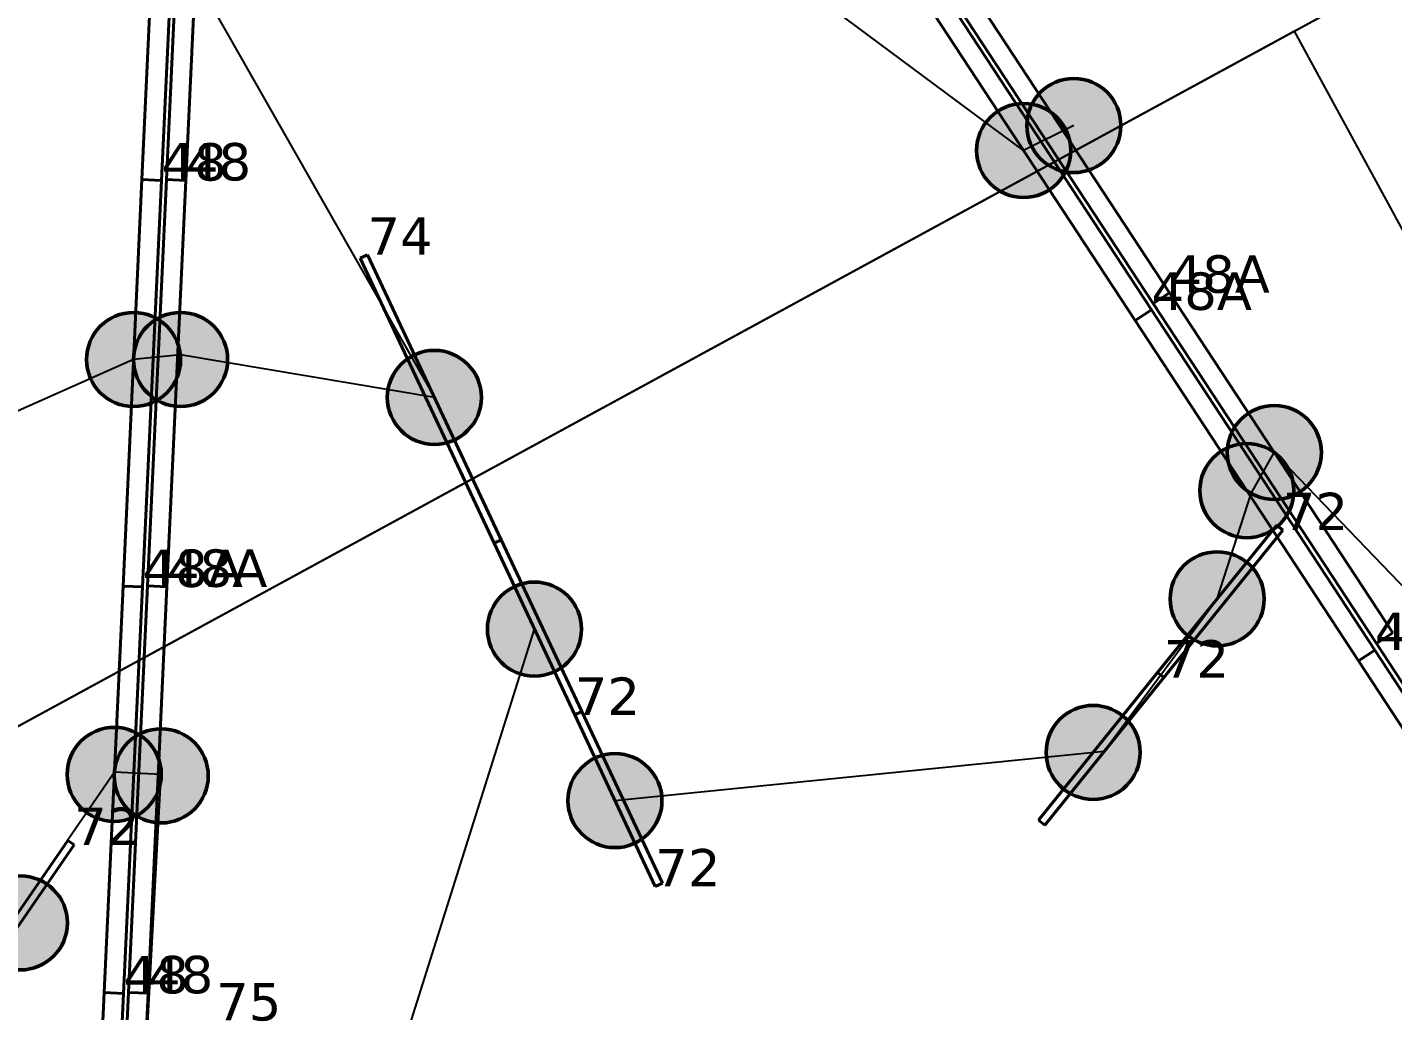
# Model space of a CAD drawing. Header units: millimetres. Extents: x -243740 to 150609, y -473655 to -165121.
# Drawn here: x 35170 to 41740, y -381309 to -376576 of the extents above; entities that cross this region are included whole.
import ezdxf

# ---------------------------------------------------------------- set-up
doc = ezdxf.new("R2010")
doc.units = ezdxf.units.MM
doc.linetypes.add('Штрих', pattern=[6.35, 3.175, -3.175])
for name, color, linetype in [('_Гр.ЩД-1C.10.4.I6.4', 6, 'Continuous'), ('_Гр.ЩД-1C.10.4.I6.5', 6, 'Continuous'), ('_Гр.ЩД-1C.10.4.I6.6', 6, 'Continuous'), ('_Гр.ЩД-1C.10.4.I7.1', 6, 'Continuous'), ('_Гр.ЩД-1C.10.4.I7.2', 6, 'Continuous'), ('Вставка', 252, 'Continuous')]:
    doc.layers.add(name, color=color, linetype=linetype)
for name, color, linetype, lineweight in [('_освещение_dali', 3, 'Continuous', 50), ('A-ANNO-DIMS', 7, 'Continuous', 9), ('DLX_FL1_LUM 122', 1, 'Continuous', 40), ('DLX_FL1_LUM 222', 5, 'Continuous', 40), ('DLX_LUM 12', 5, 'Continuous', 40), ('DLX_LUM 9', 5, 'Continuous', 40), ('АР_монолит', 252, 'Continuous', 50)]:
    doc.layers.add(name, color=color, linetype=linetype, lineweight=lineweight)
doc.styles.add('GOST 2.304', font='')
doc.styles.add('TableTextStyle', font='')
doc.styles.get('GOST 2.304').set_extended_font_data('GOST Common')
doc.styles.get('TableTextStyle').set_extended_font_data('VERDANA.TTF')
doc.linetypes.add('Truba', pattern='A,3e-05,[4,MSH_7,S=1,R=0,X=0,Y=0],-3.022072', length=3.022102)
doc.dimstyles.new('М-200', dxfattribs={"dimtxt": 400, "dimasz": 160, "dimexe": 200, "dimexo": 400, "dimgap": 50, "dimtad": 1, "dimdec": 0, "dimzin": 0, "dimdsep": 46, "dimtxsty": 'GOST 2.304', "dimblk": 'ARCHTICK', "dimcen": 180, "dimdle": 200, "dimadec": 0, "dimazin": 0, "dimtfac": 1, "dimtdec": 0, "dimtmove": 1, "dimatfit": 0, "dimfxl": 1, "dimtolj": 1, "dimtzin": 0, "dimarcsym": 0})

# ---------------------------------------------------------------- blocks, each defined once
blk = doc.blocks.new('_ArchTick')
at = {"color": 0, "linetype": 'ByBlock', "const_width": 0.15}
blk.add_lwpolyline([(-0.5, -0.5), (0.5, 0.5)], dxfattribs=at)
blk = doc.blocks.new('*D46')
at = {"layer": 'A-ANNO-DIMS', "color": 0, "lineweight": -2, "transparency": 16777216}
blk.add_arc((-165703.8, -113309.3), 107894.2, 269.999998, 325.999999, dxfattribs=at)
at = {"layer": 'Defpoints', "color": 0, "lineweight": 30, "transparency": 16777216}
for p in [(-165703.8, -113309.3), (-165703.8, -113309.3), (-75741.3, -173989.8), (-131171, -215527.9), (-165703.8, -221903.3)]:
    blk.add_point(p, dxfattribs=at)
at = {"layer": 'A-ANNO-DIMS', "color": 0, "lineweight": -2, "transparency": 16777216, "xscale": 160, "yscale": 160, "zscale": 160}
for p, rotation in [((-76255.4, -173643), 55.99999895826774), ((-165703.8, -221203.5), 179.9999981265246)]:
    blk.add_blockref('_ArchTick', p, dxfattribs=dict(at, rotation=rotation))
at = {"layer": 'A-ANNO-DIMS', "color": 0, "transparency": 16777216, "insert": (-114299.5, -207822), "char_height": 400, "attachment_point": 5, "rotation": 28.54122, "style": 'GOST 2.304'}
blk.add_mtext('\\A1;56,0%%D', dxfattribs=at)
blk = doc.blocks.new('A$Caabd1818')
at = {"layer": 'DLX_FL1_LUM 122'}
for points in [[(36618.1, 19616.8, 0), (36696.7, 19668.3, 0)], [(36696.7, 19668.3, 0), (36618.1, 19616.8, 0)], [(36696.7, 19668.3, 0), (36618.1, 19616.8, 0)], [(36618.1, 19616.8, 0), (36696.7, 19668.3, 0)], [(36696.7, 19668.3, 0), (36696.7, 19668.3, 0)], [(36696.7, 19668.3, 0), (37770.7, 18031.2, 0)], [(37770.7, 18031.2, 0), (36696.7, 19668.3, 0)], [(36696.7, 19668.3, 0), (36696.7, 19668.3, 0)], [(37770.7, 18031.2, 0), (36696.7, 19668.3, 0)], [(36696.7, 19668.3, 0), (37770.7, 18031.2, 0)], [(36531.8, 19534.3, 0), (36610.4, 19585.9, 0)], [(36610.4, 19585.9, 0), (36531.8, 19534.3, 0)], [(36610.4, 19585.9, 0), (36531.8, 19534.3, 0)], [(36531.8, 19534.3, 0), (36610.4, 19585.9, 0)], [(36610.4, 19585.9, 0), (36610.4, 19585.9, 0)], [(36610.4, 19585.9, 0), (37684.4, 17948.8, 0)], [(37684.4, 17948.8, 0), (36610.4, 19585.9, 0)], [(36610.4, 19585.9, 0), (36610.4, 19585.9, 0)], [(37684.4, 17948.8, 0), (36610.4, 19585.9, 0)], [(36610.4, 19585.9, 0), (37684.4, 17948.8, 0)], [(37692.1, 17979.6, 0), (36618.1, 19616.8, 0)], [(36618.1, 19616.8, 0), (36618.1, 19616.8, 0)], [(36618.1, 19616.8, 0), (37692.1, 17979.6, 0)], [(36618.1, 19616.8, 0), (36618.1, 19616.8, 0)], [(36618.1, 19616.8, 0), (37692.1, 17979.6, 0)], [(37692.1, 17979.6, 0), (36618.1, 19616.8, 0)], [(37605.9, 17897.2, 0), (36531.8, 19534.3, 0)], [(36531.8, 19534.3, 0), (36531.8, 19534.3, 0)], [(36531.8, 19534.3, 0), (37605.9, 17897.2, 0)], [(36531.8, 19534.3, 0), (36531.8, 19534.3, 0)], [(36531.8, 19534.3, 0), (37605.9, 17897.2, 0)], [(37605.9, 17897.2, 0), (36531.8, 19534.3, 0)], [(31569.6, 16300.7, 0), (31660.7, 18256.6, 0)], [(31660.7, 18256.6, 0), (31569.6, 16300.7, 0)], [(31660.7, 18256.6, 0), (31569.6, 16300.7, 0)], [(31569.6, 16300.7, 0), (31660.7, 18256.6, 0)], [(31660.7, 18256.6, 0), (31660.7, 18256.6, 0)], [(31660.7, 18256.6, 0), (31754.6, 18252.2, 0)], [(31754.6, 18252.2, 0), (31660.7, 18256.6, 0)], [(31660.7, 18256.6, 0), (31660.7, 18256.6, 0)], [(31754.6, 18252.2, 0), (31660.7, 18256.6, 0)], [(31660.7, 18256.6, 0), (31754.6, 18252.2, 0)], [(31754.6, 18252.2, 0), (31663.5, 16296.4, 0)], [(31663.5, 16296.4, 0), (31754.6, 18252.2, 0)], [(31663.5, 16296.4, 0), (31754.6, 18252.2, 0)], [(31754.6, 18252.2, 0), (31663.5, 16296.4, 0)], [(31687.3, 16301.3, 0), (31778.4, 18257.2, 0)], [(31778.4, 18257.2, 0), (31687.3, 16301.3, 0)], [(31778.4, 18257.2, 0), (31687.3, 16301.3, 0)], [(31687.3, 16301.3, 0), (31778.4, 18257.2, 0)], [(31754.6, 18252.2, 0), (31754.6, 18252.2, 0)], [(31754.6, 18252.2, 0), (31754.6, 18252.2, 0)], [(31778.4, 18257.2, 0), (31778.4, 18257.2, 0)], [(31778.4, 18257.2, 0), (31872.3, 18252.9, 0)], [(31872.3, 18252.9, 0), (31778.4, 18257.2, 0)], [(31778.4, 18257.2, 0), (31778.4, 18257.2, 0)], [(31872.3, 18252.9, 0), (31778.4, 18257.2, 0)], [(31778.4, 18257.2, 0), (31872.3, 18252.9, 0)], [(31872.3, 18252.9, 0), (31781.2, 16297, 0)], [(31781.2, 16297, 0), (31872.3, 18252.9, 0)], [(31781.2, 16297, 0), (31872.3, 18252.9, 0)], [(31872.3, 18252.9, 0), (31781.2, 16297, 0)], [(31872.3, 18252.9, 0), (31872.3, 18252.9, 0)], [(31872.3, 18252.9, 0), (31872.3, 18252.9, 0)], [(37770.7, 18031.2, 0), (37692.1, 17979.6, 0)], [(37692.1, 17979.6, 0), (37770.7, 18031.2, 0)], [(37692.1, 17979.6, 0), (37770.7, 18031.2, 0)], [(37770.7, 18031.2, 0), (37692.1, 17979.6, 0)], [(37770.7, 18031.2, 0), (37770.7, 18031.2, 0)], [(37770.7, 18031.2, 0), (37770.7, 18031.2, 0)], [(37684.4, 17948.8, 0), (37605.9, 17897.2, 0)], [(37605.9, 17897.2, 0), (37684.4, 17948.8, 0)], [(37605.9, 17897.2, 0), (37684.4, 17948.8, 0)], [(37684.4, 17948.8, 0), (37605.9, 17897.2, 0)], [(37684.4, 17948.8, 0), (37684.4, 17948.8, 0)], [(37684.4, 17948.8, 0), (37684.4, 17948.8, 0)], [(37692.1, 17979.6, 0), (37692.1, 17979.6, 0)], [(37692.1, 17979.6, 0), (37692.1, 17979.6, 0)], [(37605.9, 17897.2, 0), (37605.9, 17897.2, 0)], [(37605.9, 17897.2, 0), (37605.9, 17897.2, 0)], [(31569.6, 16300.7, 0), (31569.6, 16300.7, 0)], [(31663.5, 16296.4, 0), (31569.6, 16300.7, 0)], [(31569.6, 16300.7, 0), (31569.6, 16300.7, 0)], [(31569.6, 16300.7, 0), (31663.5, 16296.4, 0)], [(31569.6, 16300.7, 0), (31663.5, 16296.4, 0)], [(31663.5, 16296.4, 0), (31569.6, 16300.7, 0)], [(31663.5, 16296.4, 0), (31663.5, 16296.4, 0)], [(31663.5, 16296.4, 0), (31663.5, 16296.4, 0)], [(31687.3, 16301.3, 0), (31687.3, 16301.3, 0)], [(31781.2, 16297, 0), (31687.3, 16301.3, 0)], [(31687.3, 16301.3, 0), (31687.3, 16301.3, 0)], [(31687.3, 16301.3, 0), (31781.2, 16297, 0)], [(31687.3, 16301.3, 0), (31781.2, 16297, 0)], [(31781.2, 16297, 0), (31687.3, 16301.3, 0)], [(31781.2, 16297, 0), (31781.2, 16297, 0)], [(31781.2, 16297, 0), (31781.2, 16297, 0)]]:
    blk.add_polyline3d(points, dxfattribs=at)
at = {"layer": 'DLX_FL1_LUM 222'}
for points in [[(31751.9, 20212.5, 0), (31843, 22168.4, 0)], [(31843, 22168.4, 0), (31751.9, 20212.5, 0)], [(31843, 22168.4, 0), (31751.9, 20212.5, 0)], [(31751.9, 20212.5, 0), (31843, 22168.4, 0)], [(31936.9, 22164, 0), (31845.8, 20208.1, 0)], [(31845.8, 20208.1, 0), (31936.9, 22164, 0)], [(31845.8, 20208.1, 0), (31936.9, 22164, 0)], [(31936.9, 22164, 0), (31845.8, 20208.1, 0)], [(31869.5, 20213.1, 0), (31960.6, 22169, 0)], [(31960.6, 22169, 0), (31869.5, 20213.1, 0)], [(31960.6, 22169, 0), (31869.5, 20213.1, 0)], [(31869.5, 20213.1, 0), (31960.6, 22169, 0)], [(32054.5, 22164.6, 0), (31963.4, 20208.7, 0)], [(31963.4, 20208.7, 0), (32054.5, 22164.6, 0)], [(31963.4, 20208.7, 0), (32054.5, 22164.6, 0)], [(32054.5, 22164.6, 0), (31963.4, 20208.7, 0)], [(35622.6, 21305.5, 0), (36696.7, 19668.3, 0)], [(36696.7, 19668.3, 0), (35622.6, 21305.5, 0)], [(36696.7, 19668.3, 0), (35622.6, 21305.5, 0)], [(35622.6, 21305.5, 0), (36696.7, 19668.3, 0)], [(35536.3, 21223, 0), (36610.4, 19585.9, 0)], [(36610.4, 19585.9, 0), (35536.3, 21223, 0)], [(36610.4, 19585.9, 0), (35536.3, 21223, 0)], [(35536.3, 21223, 0), (36610.4, 19585.9, 0)], [(36618.1, 19616.8, 0), (35544, 21253.9, 0)], [(35544, 21253.9, 0), (36618.1, 19616.8, 0)], [(35544, 21253.9, 0), (36618.1, 19616.8, 0)], [(36618.1, 19616.8, 0), (35544, 21253.9, 0)], [(36531.8, 19534.3, 0), (35457.7, 21171.4, 0)], [(35457.7, 21171.4, 0), (36531.8, 19534.3, 0)], [(35457.7, 21171.4, 0), (36531.8, 19534.3, 0)], [(36531.8, 19534.3, 0), (35457.7, 21171.4, 0)], [(31660.8, 18256.6, 0), (31751.9, 20212.5, 0)], [(31751.9, 20212.5, 0), (31660.8, 18256.6, 0)], [(31751.9, 20212.5, 0), (31660.8, 18256.6, 0)], [(31660.8, 18256.6, 0), (31751.9, 20212.5, 0)], [(31751.9, 20212.5, 0), (31751.9, 20212.5, 0)], [(31845.8, 20208.1, 0), (31751.9, 20212.5, 0)], [(31751.9, 20212.5, 0), (31751.9, 20212.5, 0)], [(31751.9, 20212.5, 0), (31845.8, 20208.1, 0)], [(31751.9, 20212.5, 0), (31845.8, 20208.1, 0)], [(31845.8, 20208.1, 0), (31751.9, 20212.5, 0)], [(31751.9, 20212.5, 0), (31751.9, 20212.5, 0)], [(31751.9, 20212.5, 0), (31845.8, 20208.1, 0)], [(31845.8, 20208.1, 0), (31751.9, 20212.5, 0)], [(31751.9, 20212.5, 0), (31751.9, 20212.5, 0)], [(31845.8, 20208.1, 0), (31751.9, 20212.5, 0)], [(31751.9, 20212.5, 0), (31845.8, 20208.1, 0)], [(31845.8, 20208.1, 0), (31754.7, 18252.2, 0)], [(31754.7, 18252.2, 0), (31845.8, 20208.1, 0)], [(31754.7, 18252.2, 0), (31845.8, 20208.1, 0)], [(31845.8, 20208.1, 0), (31754.7, 18252.2, 0)], [(31778.3, 18257.2, 0), (31869.5, 20213.1, 0)], [(31869.5, 20213.1, 0), (31778.3, 18257.2, 0)], [(31869.5, 20213.1, 0), (31778.3, 18257.2, 0)], [(31778.3, 18257.2, 0), (31869.5, 20213.1, 0)], [(31845.8, 20208.1, 0), (31845.8, 20208.1, 0)], [(31845.8, 20208.1, 0), (31845.8, 20208.1, 0)], [(31845.8, 20208.1, 0), (31845.8, 20208.1, 0)], [(31845.8, 20208.1, 0), (31845.8, 20208.1, 0)], [(31869.5, 20213.1, 0), (31869.5, 20213.1, 0)], [(31963.4, 20208.7, 0), (31869.5, 20213.1, 0)], [(31869.5, 20213.1, 0), (31869.5, 20213.1, 0)], [(31869.5, 20213.1, 0), (31963.4, 20208.7, 0)], [(31869.5, 20213.1, 0), (31963.4, 20208.7, 0)], [(31963.4, 20208.7, 0), (31869.5, 20213.1, 0)], [(31869.5, 20213.1, 0), (31869.5, 20213.1, 0)], [(31869.5, 20213.1, 0), (31963.4, 20208.7, 0)], [(31963.4, 20208.7, 0), (31869.5, 20213.1, 0)], [(31869.5, 20213.1, 0), (31869.5, 20213.1, 0)], [(31963.4, 20208.7, 0), (31869.5, 20213.1, 0)], [(31869.5, 20213.1, 0), (31963.4, 20208.7, 0)], [(31963.4, 20208.7, 0), (31872.2, 18252.8, 0)], [(31872.2, 18252.8, 0), (31963.4, 20208.7, 0)], [(31872.2, 18252.8, 0), (31963.4, 20208.7, 0)], [(31963.4, 20208.7, 0), (31872.2, 18252.8, 0)], [(31963.4, 20208.7, 0), (31963.4, 20208.7, 0)], [(31963.4, 20208.7, 0), (31963.4, 20208.7, 0)], [(31963.4, 20208.7, 0), (31963.4, 20208.7, 0)], [(31963.4, 20208.7, 0), (31963.4, 20208.7, 0)], [(36696.7, 19668.3, 0), (36618.1, 19616.8, 0)], [(36618.1, 19616.8, 0), (36696.7, 19668.3, 0)], [(36618.1, 19616.8, 0), (36696.7, 19668.3, 0)], [(36696.7, 19668.3, 0), (36618.1, 19616.8, 0)], [(36696.7, 19668.3, 0), (36696.7, 19668.3, 0)], [(36696.7, 19668.3, 0), (36696.7, 19668.3, 0)], [(36610.4, 19585.9, 0), (36531.8, 19534.3, 0)], [(36531.8, 19534.3, 0), (36610.4, 19585.9, 0)], [(36531.8, 19534.3, 0), (36610.4, 19585.9, 0)], [(36610.4, 19585.9, 0), (36531.8, 19534.3, 0)], [(36610.4, 19585.9, 0), (36610.4, 19585.9, 0)], [(36610.4, 19585.9, 0), (36610.4, 19585.9, 0)], [(36618.1, 19616.8, 0), (36618.1, 19616.8, 0)], [(36618.1, 19616.8, 0), (36618.1, 19616.8, 0)], [(36531.8, 19534.3, 0), (36531.8, 19534.3, 0)], [(36531.8, 19534.3, 0), (36531.8, 19534.3, 0)], [(31660.8, 18256.6, 0), (31660.8, 18256.6, 0)], [(31754.7, 18252.2, 0), (31660.8, 18256.6, 0)], [(31660.8, 18256.6, 0), (31660.8, 18256.6, 0)], [(31660.8, 18256.6, 0), (31754.7, 18252.2, 0)], [(31660.8, 18256.6, 0), (31754.7, 18252.2, 0)], [(31754.7, 18252.2, 0), (31660.8, 18256.6, 0)], [(31754.7, 18252.2, 0), (31754.7, 18252.2, 0)], [(31754.7, 18252.2, 0), (31754.7, 18252.2, 0)], [(31778.3, 18257.2, 0), (31778.3, 18257.2, 0)], [(31872.2, 18252.8, 0), (31778.3, 18257.2, 0)], [(31778.3, 18257.2, 0), (31778.3, 18257.2, 0)], [(31778.3, 18257.2, 0), (31872.2, 18252.8, 0)], [(31778.3, 18257.2, 0), (31872.2, 18252.8, 0)], [(31872.2, 18252.8, 0), (31778.3, 18257.2, 0)], [(31872.2, 18252.8, 0), (31872.2, 18252.8, 0)], [(31872.2, 18252.8, 0), (31872.2, 18252.8, 0)], [(37692.1, 17979.6, 0), (37770.7, 18031.2, 0)], [(37770.7, 18031.2, 0), (37692.1, 17979.6, 0)], [(37770.7, 18031.2, 0), (37692.1, 17979.6, 0)], [(37692.1, 17979.6, 0), (37770.7, 18031.2, 0)], [(37605.8, 17897.2, 0), (37684.4, 17948.8, 0)], [(37684.4, 17948.8, 0), (37605.8, 17897.2, 0)], [(37684.4, 17948.8, 0), (37605.8, 17897.2, 0)], [(37605.8, 17897.2, 0), (37684.4, 17948.8, 0)], [(37684.4, 17948.8, 0), (37684.4, 17948.8, 0)], [(37684.4, 17948.8, 0), (38758.5, 16311.6, 0)], [(38758.5, 16311.6, 0), (37684.4, 17948.8, 0)], [(37684.4, 17948.8, 0), (37684.4, 17948.8, 0)], [(38758.5, 16311.6, 0), (37684.4, 17948.8, 0)], [(37684.4, 17948.8, 0), (38758.5, 16311.6, 0)], [(38766.2, 16342.5, 0), (37692.1, 17979.6, 0)], [(37692.1, 17979.6, 0), (37692.1, 17979.6, 0)], [(37692.1, 17979.6, 0), (38766.2, 16342.5, 0)], [(37692.1, 17979.6, 0), (37692.1, 17979.6, 0)], [(37692.1, 17979.6, 0), (38766.2, 16342.5, 0)], [(38766.2, 16342.5, 0), (37692.1, 17979.6, 0)], [(38679.9, 16260.1, 0), (37605.8, 17897.2, 0)], [(37605.8, 17897.2, 0), (37605.8, 17897.2, 0)], [(37605.8, 17897.2, 0), (38679.9, 16260.1, 0)], [(37605.8, 17897.2, 0), (37605.8, 17897.2, 0)], [(37605.8, 17897.2, 0), (38679.9, 16260.1, 0)], [(38679.9, 16260.1, 0), (37605.8, 17897.2, 0)], [(31478.5, 14344.9, 0), (31569.6, 16300.8, 0)], [(31569.6, 16300.8, 0), (31478.5, 14344.9, 0)], [(31569.6, 16300.8, 0), (31478.5, 14344.9, 0)], [(31478.5, 14344.9, 0), (31569.6, 16300.8, 0)], [(31569.6, 16300.8, 0), (31569.6, 16300.8, 0)], [(31569.6, 16300.8, 0), (31663.5, 16296.4, 0)], [(31663.5, 16296.4, 0), (31569.6, 16300.8, 0)], [(31569.6, 16300.8, 0), (31569.6, 16300.8, 0)], [(31663.5, 16296.4, 0), (31569.6, 16300.8, 0)], [(31569.6, 16300.8, 0), (31663.5, 16296.4, 0)], [(31663.5, 16296.4, 0), (31572.4, 14340.5, 0)], [(31572.4, 14340.5, 0), (31663.5, 16296.4, 0)], [(31572.4, 14340.5, 0), (31663.5, 16296.4, 0)], [(31663.5, 16296.4, 0), (31572.4, 14340.5, 0)], [(31596.1, 14345.5, 0), (31687.2, 16301.4, 0)], [(31687.2, 16301.4, 0), (31596.1, 14345.5, 0)], [(31687.2, 16301.4, 0), (31596.1, 14345.5, 0)], [(31596.1, 14345.5, 0), (31687.2, 16301.4, 0)], [(31663.5, 16296.4, 0), (31663.5, 16296.4, 0)], [(31663.5, 16296.4, 0), (31663.5, 16296.4, 0)], [(31687.2, 16301.4, 0), (31687.2, 16301.4, 0)], [(31687.2, 16301.4, 0), (31781.1, 16297, 0)], [(31781.1, 16297, 0), (31687.2, 16301.4, 0)], [(31687.2, 16301.4, 0), (31687.2, 16301.4, 0)], [(31781.1, 16297, 0), (31687.2, 16301.4, 0)], [(31687.2, 16301.4, 0), (31781.1, 16297, 0)], [(31781.1, 16297, 0), (31690, 14341.1, 0)], [(31690, 14341.1, 0), (31781.1, 16297, 0)], [(31690, 14341.1, 0), (31781.1, 16297, 0)], [(31781.1, 16297, 0), (31690, 14341.1, 0)], [(31781.1, 16297, 0), (31781.1, 16297, 0)], [(31781.1, 16297, 0), (31781.1, 16297, 0)]]:
    blk.add_polyline3d(points, dxfattribs=at)
at = {"layer": 'DLX_LUM 12'}
for points in [[(32802.4, 19834.6, 0), (32836.8, 19850.8, 0)], [(32836.8, 19850.8, 0), (32802.4, 19834.6, 0)], [(32836.8, 19850.8, 0), (32802.4, 19834.6, 0)], [(32802.4, 19834.6, 0), (32836.8, 19850.8, 0)], [(32836.8, 19850.8, 0), (32836.8, 19850.8, 0)], [(32836.8, 19850.8, 0), (33481.1, 18478.5, 0)], [(33481.1, 18478.5, 0), (32836.8, 19850.8, 0)], [(32836.8, 19850.8, 0), (32836.8, 19850.8, 0)], [(33481.1, 18478.5, 0), (32836.8, 19850.8, 0)], [(32836.8, 19850.8, 0), (33481.1, 18478.5, 0)], [(33446.7, 18462.3, 0), (32802.4, 19834.6, 0)], [(32802.4, 19834.6, 0), (32802.4, 19834.6, 0)], [(32802.4, 19834.6, 0), (33446.7, 18462.3, 0)], [(32802.4, 19834.6, 0), (32802.4, 19834.6, 0)], [(32802.4, 19834.6, 0), (33446.7, 18462.3, 0)], [(33446.7, 18462.3, 0), (32802.4, 19834.6, 0)], [(33481.1, 18478.5, 0), (33446.7, 18462.3, 0)], [(33446.7, 18462.3, 0), (33481.1, 18478.5, 0)], [(33446.7, 18462.3, 0), (33481.1, 18478.5, 0)], [(33481.1, 18478.5, 0), (33446.7, 18462.3, 0)], [(33481.1, 18478.5, 0), (33481.1, 18478.5, 0)], [(33481.1, 18478.5, 0), (33481.1, 18478.5, 0)], [(33446.7, 18462.3, 0), (33446.7, 18462.3, 0)], [(33446.7, 18462.3, 0), (33446.7, 18462.3, 0)]]:
    blk.add_polyline3d(points, dxfattribs=at)
at = {"layer": 'DLX_LUM 9'}
for points in [[(36639.5, 17840.1, 0), (37212.4, 18549.7, 0)], [(37212.4, 18549.7, 0), (36639.5, 17840.1, 0)], [(37212.4, 18549.7, 0), (36639.5, 17840.1, 0)], [(36639.5, 17840.1, 0), (37212.4, 18549.7, 0)], [(37212.4, 18549.7, 0), (37212.4, 18549.7, 0)], [(37212.4, 18549.7, 0), (37242, 18525.8, 0)], [(37242, 18525.8, 0), (37212.4, 18549.7, 0)], [(37212.4, 18549.7, 0), (37212.4, 18549.7, 0)], [(37242, 18525.8, 0), (37212.4, 18549.7, 0)], [(37212.4, 18549.7, 0), (37242, 18525.8, 0)], [(33446.8, 18462.3, 0), (33481.1, 18478.5, 0)], [(33481.1, 18478.5, 0), (33446.8, 18462.3, 0)], [(33481.1, 18478.5, 0), (33446.8, 18462.3, 0)], [(33446.8, 18462.3, 0), (33481.1, 18478.5, 0)], [(33481.1, 18478.5, 0), (33868.7, 17652.9, 0)], [(33868.7, 17652.9, 0), (33481.1, 18478.5, 0)], [(33481.1, 18478.5, 0), (33481.1, 18478.5, 0)], [(33481.1, 18478.5, 0), (33481.1, 18478.5, 0)], [(33868.7, 17652.9, 0), (33481.1, 18478.5, 0)], [(33481.1, 18478.5, 0), (33868.7, 17652.9, 0)], [(37242, 18525.8, 0), (36669, 17816.3, 0)], [(36669, 17816.3, 0), (37242, 18525.8, 0)], [(36669, 17816.3, 0), (37242, 18525.8, 0)], [(37242, 18525.8, 0), (36669, 17816.3, 0)], [(37242, 18525.8, 0), (37242, 18525.8, 0)], [(37242, 18525.8, 0), (37242, 18525.8, 0)], [(33834.3, 17636.8, 0), (33446.8, 18462.3, 0)], [(33446.8, 18462.3, 0), (33446.8, 18462.3, 0)], [(33446.8, 18462.3, 0), (33834.3, 17636.8, 0)], [(33446.8, 18462.3, 0), (33446.8, 18462.3, 0)], [(33446.8, 18462.3, 0), (33834.3, 17636.8, 0)], [(33834.3, 17636.8, 0), (33446.8, 18462.3, 0)], [(36066.5, 17130.6, 0), (36639.5, 17840.1, 0)], [(36639.5, 17840.1, 0), (36066.5, 17130.6, 0)], [(36639.5, 17840.1, 0), (36066.5, 17130.6, 0)], [(36066.5, 17130.6, 0), (36639.5, 17840.1, 0)], [(36669, 17816.3, 0), (36096.1, 17106.7, 0)], [(36096.1, 17106.7, 0), (36669, 17816.3, 0)], [(36096.1, 17106.7, 0), (36669, 17816.3, 0)], [(36669, 17816.3, 0), (36096.1, 17106.7, 0)], [(36639.5, 17840.1, 0), (36639.5, 17840.1, 0)], [(36669, 17816.3, 0), (36639.5, 17840.1, 0)], [(36639.5, 17840.1, 0), (36639.5, 17840.1, 0)], [(36639.5, 17840.1, 0), (36669, 17816.3, 0)], [(36639.5, 17840.1, 0), (36669, 17816.3, 0)], [(36669, 17816.3, 0), (36639.5, 17840.1, 0)], [(36639.5, 17840.1, 0), (36639.5, 17840.1, 0)], [(36639.5, 17840.1, 0), (36669, 17816.3, 0)], [(36669, 17816.3, 0), (36639.5, 17840.1, 0)], [(36639.5, 17840.1, 0), (36639.5, 17840.1, 0)], [(36669, 17816.3, 0), (36639.5, 17840.1, 0)], [(36639.5, 17840.1, 0), (36669, 17816.3, 0)], [(36669, 17816.3, 0), (36669, 17816.3, 0)], [(36669, 17816.3, 0), (36669, 17816.3, 0)], [(36669, 17816.3, 0), (36669, 17816.3, 0)], [(36669, 17816.3, 0), (36669, 17816.3, 0)], [(33834.3, 17636.8, 0), (33868.7, 17652.9, 0)], [(33868.7, 17652.9, 0), (33834.3, 17636.8, 0)], [(33868.7, 17652.9, 0), (33834.3, 17636.8, 0)], [(33834.3, 17636.8, 0), (33868.7, 17652.9, 0)], [(33868.7, 17652.9, 0), (33834.3, 17636.8, 0)], [(33834.3, 17636.8, 0), (33868.7, 17652.9, 0)], [(33834.3, 17636.8, 0), (33868.7, 17652.9, 0)], [(33868.7, 17652.9, 0), (33834.3, 17636.8, 0)], [(34221.9, 16811.2, 0), (33834.3, 17636.8, 0)], [(33834.3, 17636.8, 0), (33834.3, 17636.8, 0)], [(33834.3, 17636.8, 0), (34221.9, 16811.2, 0)], [(33834.3, 17636.8, 0), (33834.3, 17636.8, 0)], [(33834.3, 17636.8, 0), (34221.9, 16811.2, 0)], [(34221.9, 16811.2, 0), (33834.3, 17636.8, 0)], [(33834.3, 17636.8, 0), (33834.3, 17636.8, 0)], [(33834.3, 17636.8, 0), (33834.3, 17636.8, 0)], [(33868.7, 17652.9, 0), (34256.3, 16827.4, 0)], [(34256.3, 16827.4, 0), (33868.7, 17652.9, 0)], [(33868.7, 17652.9, 0), (33868.7, 17652.9, 0)], [(33868.7, 17652.9, 0), (33868.7, 17652.9, 0)], [(34256.3, 16827.4, 0), (33868.7, 17652.9, 0)], [(33868.7, 17652.9, 0), (34256.3, 16827.4, 0)], [(33868.7, 17652.9, 0), (33868.7, 17652.9, 0)], [(33868.7, 17652.9, 0), (33868.7, 17652.9, 0)], [(36066.5, 17130.6, 0), (36066.5, 17130.6, 0)], [(36096.1, 17106.7, 0), (36066.5, 17130.6, 0)], [(36066.5, 17130.6, 0), (36066.5, 17130.6, 0)], [(36066.5, 17130.6, 0), (36096.1, 17106.7, 0)], [(36066.5, 17130.6, 0), (36096.1, 17106.7, 0)], [(36096.1, 17106.7, 0), (36066.5, 17130.6, 0)], [(36096.1, 17106.7, 0), (36096.1, 17106.7, 0)], [(36096.1, 17106.7, 0), (36096.1, 17106.7, 0)], [(30876.3, 16281.8, 0), (31394.5, 17032.3, 0)], [(31394.5, 17032.3, 0), (30876.3, 16281.8, 0)], [(31394.5, 17032.3, 0), (30876.3, 16281.8, 0)], [(30876.3, 16281.8, 0), (31394.5, 17032.3, 0)], [(31394.5, 17032.3, 0), (31394.5, 17032.3, 0)], [(31394.5, 17032.3, 0), (31425.8, 17010.7, 0)], [(31425.8, 17010.7, 0), (31394.5, 17032.3, 0)], [(31394.5, 17032.3, 0), (31394.5, 17032.3, 0)], [(31425.8, 17010.7, 0), (31394.5, 17032.3, 0)], [(31394.5, 17032.3, 0), (31425.8, 17010.7, 0)], [(31425.8, 17010.7, 0), (30907.6, 16260.3, 0)], [(30907.6, 16260.3, 0), (31425.8, 17010.7, 0)], [(30907.6, 16260.3, 0), (31425.8, 17010.7, 0)], [(31425.8, 17010.7, 0), (30907.6, 16260.3, 0)], [(31425.8, 17010.7, 0), (31425.8, 17010.7, 0)], [(31425.8, 17010.7, 0), (31425.8, 17010.7, 0)], [(34256.3, 16827.4, 0), (34221.9, 16811.2, 0)], [(34221.9, 16811.2, 0), (34256.3, 16827.4, 0)], [(34221.9, 16811.2, 0), (34256.3, 16827.4, 0)], [(34256.3, 16827.4, 0), (34221.9, 16811.2, 0)], [(34256.3, 16827.4, 0), (34256.3, 16827.4, 0)], [(34256.3, 16827.4, 0), (34256.3, 16827.4, 0)], [(34221.9, 16811.2, 0), (34221.9, 16811.2, 0)], [(34221.9, 16811.2, 0), (34221.9, 16811.2, 0)]]:
    blk.add_polyline3d(points, dxfattribs=at)
blk = doc.blocks.new('A$Cab2378fa')
at = {"lineweight": 25, "true_color": 0xfff5f5}
h = blk.add_hatch(color=7, dxfattribs=at)
h.dxf.hatch_style = 1
h.paths.add_polyline_path([(0, 0), (-141.6, -170.3, 0.174923), (3, -222.4, 0.197808), (162.3, -156.8)])
h.paths.add_polyline_path([(-163.2, 157.6), (0, 0), (147.8, 177.8, 0.175398), (3, 230.2, 0.209014)])
at = {"lineweight": 25}
h = blk.add_hatch(color=0, dxfattribs=at)
h.paths.add_polyline_path([(162.3, -156.8, 0.442338), (147.8, 177.8), (0, 0)])
h.paths.add_polyline_path([(-141.6, -170.3), (0, 0), (-163.2, 157.6, 0.430096)])
blk.add_circle((3, 3.9), 226.3)
blk = doc.blocks.new('Оси200')
at = {"layer": 'A-ANNO-DIMS'}
dim = blk.add_angular_dim_2l(base=(-131171, -215527.9), line1=((-165703.8, -113309.3), (-75741.3, -173989.8)), line2=((-165703.8, -113309.3), (-165703.8, -221903.3)), text='56,0%%D', dimstyle='М-200', override={"dimadec": 2, "dimtmove": 2}, dxfattribs=at)
dim.commit()
dim.dimension.update_dxf_attribs({"geometry": '*D46', "text_midpoint": (-114299.5, -207822), "dimtype": 130})
blk = doc.blocks.new('A$C010e0e93')
at = {"layer": 'A-ANNO-DIMS'}
blk.add_blockref('Оси200', (404603.7, 213803.6), dxfattribs=at)

msp = doc.modelspace()

# ---------------------------------------------------------------- block references
at = {"layer": '_освещение_dali', "color": 1, "ltscale": 100}
for p in [(41167.8, -378626.3), (41035.5, -378809.9), (35585.2, -380175.3), (35811.4, -380182.7)]:
    msp.add_blockref('A$Cab2378fa', p, dxfattribs=at)

# ---------------------------------------------------------------- next in the draw order: block references
at = {"layer": 'Вставка', "linetype": 'Truba', "lineweight": 30, "ltscale": 100}
msp.add_blockref('A$C010e0e93', (-234640, -397437.2), dxfattribs=at)

# ---------------------------------------------------------------- next in the draw order: linework, layer by layer
at = {"layer": '_Гр.ЩД-1C.10.4.I6.4', "ltscale": 100}
msp.add_lwpolyline([(41915.3, -386815.9), (39555.3, -387766.8), (37140, -385367.1), (35614.2, -384158.6), (35402.9, -384148.8), (35493.8, -382199), (35705, -382208.8), (35814.5, -380171.4), (35588.7, -380160.9), (35105.1, -380864.7), (34586.9, -381615.2), (36763.2, -382163), (37610.2, -379472.2), (37997.8, -380297.8), (40352.2, -380060.3), (40895.6, -379326.9), (41058.8, -378819.1), (41170.8, -378622.4), (42652.7, -380164.3)], dxfattribs=at)
at = {"layer": '_Гр.ЩД-1C.10.4.I6.5', "ltscale": 100}
msp.add_lwpolyline([(42222.6, -378348.2), (41267.5, -376594.6), (33375.3, -380893), (34518.6, -385195.7), (27704.1, -386928), (28500.4, -389381.8)], dxfattribs=at)
at = {"layer": '_Гр.ЩД-1C.10.4.I6.6', "ltscale": 100}
msp.add_lwpolyline([(66516.8, -361775.6), (61374.9, -366229.9), (60133.6, -366827.1), (60133.6, -367739.6), (59412.4, -369154.4), (59190.7, -369278.8), (58905.3, -368726.2), (59148.9, -368555.8), (58792.5, -368191), (58599.4, -368309.2), (58343.8, -367869.9), (58510.4, -367760.7), (58231, -367334.7), (58041.7, -367458.8), (33375.3, -380893), (34553, -385186.3), (27704.1, -386928), (28543.9, -389381.8)], dxfattribs=at)
at = {"layer": '_Гр.ЩД-1C.10.4.I7.1', "ltscale": 100}
msp.add_lwpolyline([(43602.8, -375322.8), (33400.9, -380879.1), (34545.9, -385188.5), (27852.8, -387022.1), (28543.9, -389381.8)], dxfattribs=at)
at = {"layer": '_Гр.ЩД-1C.10.4.I7.2', "ltscale": 100}
msp.add_lwpolyline([(40205.7, -377049), (39964.4, -377168.9), (37023.3, -374983.4), (36084.5, -374375.5), (35858.2, -374375.5), (35767.1, -376331.4), (35991.8, -376358.9), (37128.7, -378357.2), (35906.4, -378151.7), (35681.3, -378175), (33464.8, -379161.2)], dxfattribs=at)

# ---------------------------------------------------------------- next in the draw order: block references
at = {"layer": '_освещение_dali', "color": 5, "ltscale": 100}
for p in [(40202.8, -377052.9), (39961.5, -377172.8), (35678.3, -378178.9), (35904.6, -378178.9), (37125.7, -378361.1), (40892.7, -379330.8), (37607.3, -379476.1), (40296.1, -380069.6), (37994.8, -380301.7), (35133.4, -380890.2)]:
    msp.add_blockref('A$Cab2378fa', p, dxfattribs=at)
at = {"layer": 'Defpoints', "linetype": 'Truba', "ltscale": 100}
msp.add_blockref('A$Caabd1818', (3969.7, -397521.8), dxfattribs=at)

# ---------------------------------------------------------------- next in the draw order: texts
at = {"layer": '_освещение_dali', "color": 122, "true_color": 0x10d0ab, "style": 'TableTextStyle'}
for s, p in [('48', (35815.4, -377313.7)), ('48', (35933, -377313.1)), ('74', (36806.5, -377671))]:
    msp.add_text(s, height=180, dxfattribs=at).set_placement(p)
at = {"layer": '_освещение_dali', "color": 53, "true_color": 0xf7db49, "style": 'TableTextStyle'}
for s, p in [('48А', (40666.4, -377853.5)), ('48А', (40580.1, -377935.9)), ('72', (41211.7, -378996)), ('48А', (35724.3, -379269.5)), ('48А', (35841.9, -379268.9)), ('48', (41654.1, -379573)), ('72', (40638.7, -379705.5)), ('72', (37804, -379885)), ('72', (35395.5, -380511.1)), ('72', (38191.6, -380710.5)), ('48', (35633.2, -381225.4)), ('48', (35750.8, -381224.8)), ('75', (36078.3, -381355.7))]:
    msp.add_text(s, height=180, dxfattribs=at).set_placement(p)

doc.saveas('drawing.dxf')
